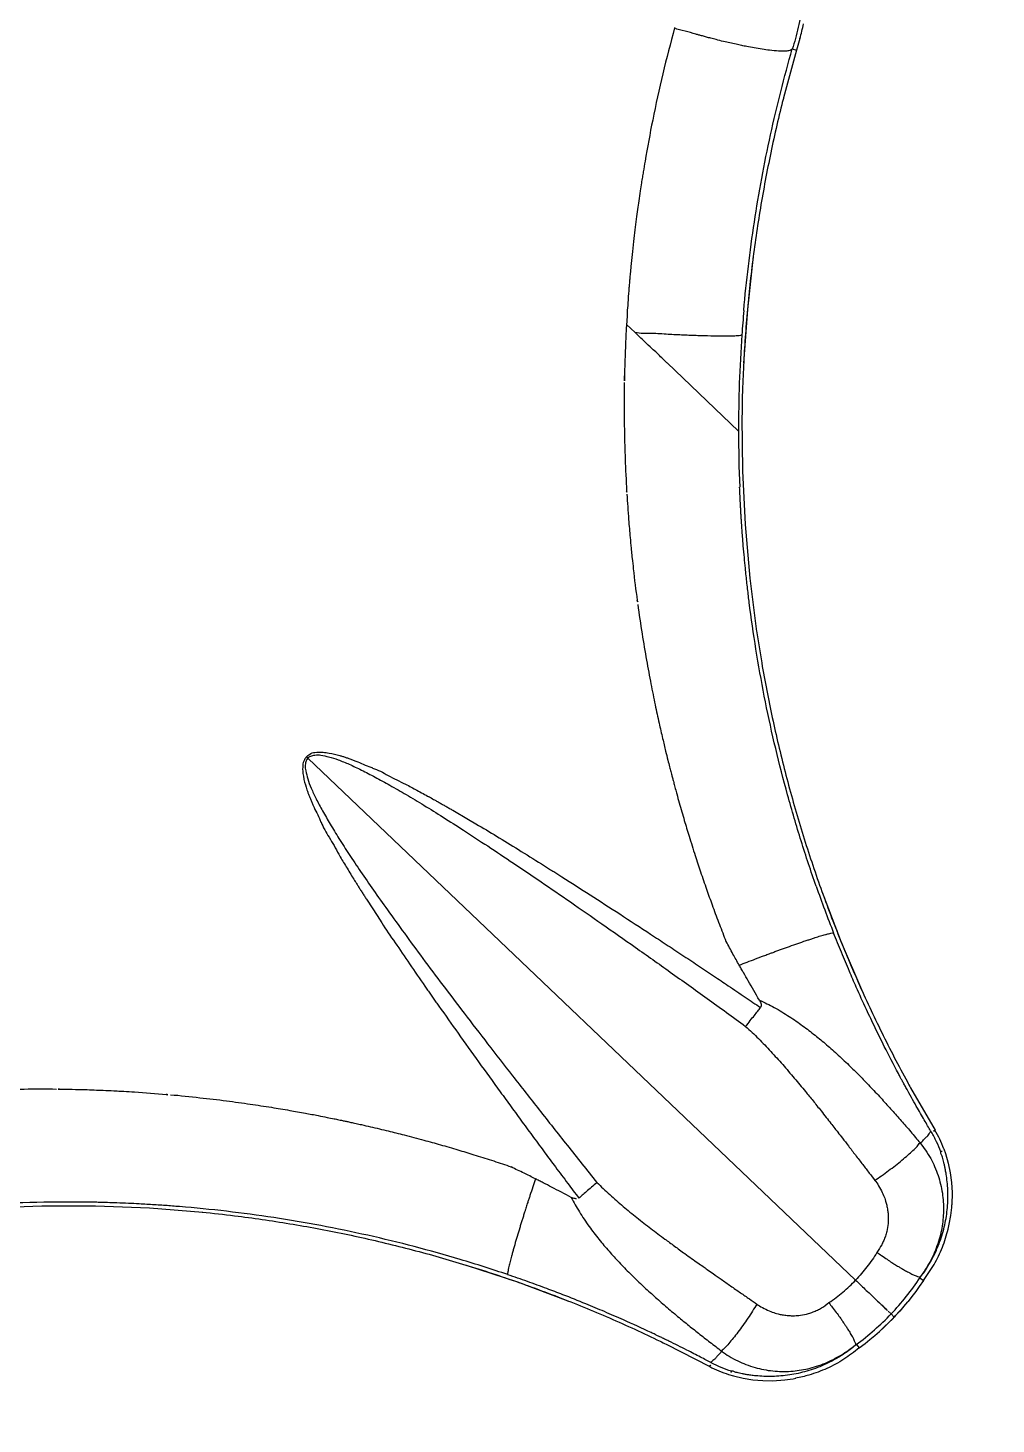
# Model space of a CAD drawing. Header units: millimetres. Extents: x 1145859089 to 1147511753, y -1047484727 to -1047247487.
# Drawn here: x 1146331303.7 to 1146331446.4, y -1047437019.3 to -1047436813.5 of the extents above; entities that cross this region are included whole.
import ezdxf
from ezdxf.xclip import XClip

# ---------------------------------------------------------------- set-up
doc = ezdxf.new("R2010")
doc.units = ezdxf.units.MM
doc.header["$LTSCALE"] = 100
doc.header["$MEASUREMENT"] = 0
doc.header["$XCLIPFRAME"] = 2
doc.linetypes.add('CENTERX2', pattern=[4, 2.5, -0.5, 0.5, -0.5])
doc.layers.get('0').update_dxf_attribs({"linetype": 'CONTINUOUS'})
for name, color, linetype in [('L-지중매입', 3, 'CENTERX2'), ('XREF', 135, 'CONTINUOUS'), ('단지배치도$0$W240910', 135, 'CONTINUOUS')]:
    doc.layers.add(name, color=color, linetype=linetype)

# ---------------------------------------------------------------- blocks, each defined once
blk = doc.blocks.new('단지배치도$0$zw$9902')
at = {"layer": '단지배치도$0$W240910', "linetype": 'ByBlock', "ltscale": 20}
for p, q in [((62743.83, -65445.75), (62743.32, -65447.47)), ((62743.32, -65447.47), (62741.41, -65454.48)), ((62742.71, -65447.28), (62742.7, -65447.29)), ((62742.71, -65447.28), (62743.32, -65447.47)), ((62736.95, -65477.81), (62736.09, -65485.69)), ((62736.09, -65485.69), (62735.53, -65493.6)), ((62718.27, -65487.84), (62718.26, -65487.87)), ((62719.53, -65489.07), (62718.26, -65487.87)), ((62723.46, -65492.82), (62724.23, -65493.56)), ((62734.77, -65503.61), (62724.24, -65493.56)), ((62735.29, -65501.53), (62735.36, -65509.46)), ((62734.77, -65503.61), (62734.78, -65503.61)), ((62735.36, -65509.46), (62735.75, -65517.38)), ((62735.75, -65517.38), (62736.44, -65525.29)), ((62736.44, -65525.29), (62737.45, -65533.15)), ((62736.47, -65529.74), (62736.4, -65529.21)), ((62671.22, -65551.7), (62671.12, -65551.61)), ((62671.22, -65551.7), (62671.12, -65551.61)), ((62671.25, -65551.74), (62671.22, -65551.7)), ((62671.25, -65551.73), (62671.22, -65551.7)), ((62671.29, -65551.77), (62671.25, -65551.73)), ((62671.28, -65551.77), (62671.25, -65551.74)), ((62671.32, -65551.8), (62671.28, -65551.77)), ((62671.32, -65551.8), (62671.29, -65551.77)), ((62752.04, -65628.77), (62671.32, -65551.8)), ((62752.04, -65628.77), (62671.32, -65551.8)), ((62692.66, -65559.5), (62695, -65560.86)), ((62695, -65560.86), (62696.08, -65561.51)), ((62747.1, -65571.55), (62749.93, -65578.96)), ((62680.03, -65572.75), (62681.5, -65575.02)), ((62681.5, -65575.02), (62682.19, -65576.07)), ((62732.8, -65578.52), (62732.92, -65578.83)), ((62732.92, -65578.82), (62732.94, -65578.86)), ((62749.93, -65578.96), (62753.05, -65586.25)), ((62760.14, -65600.42), (62763.74, -65606.68)), ((62763.74, -65606.68), (62763.74, -65606.68)), ((62765.03, -65609.4), (62765.03, -65609.39)), ((62765.03, -65609.4), (62765.28, -65610.11)), ((62765.28, -65610.11), (62765.68, -65611.51)), ((62700.94, -65611.94), (62701.25, -65612.05)), ((62701.24, -65612.05), (62701.28, -65612.06)), ((62765.68, -65611.51), (62765.98, -65612.94)), ((62765.98, -65612.94), (62766.18, -65614.39)), ((62766.18, -65614.39), (62766.27, -65615.84)), ((62766.27, -65615.84), (62766.23, -65617.65)), ((62624.15, -65618.09), (62632.08, -65617.79)), ((62632.08, -65617.79), (62640.01, -65617.79)), ((62640.01, -65617.79), (62647.94, -65618.11)), ((62647.94, -65618.11), (62655.84, -65618.75)), ((62652.38, -65617.93), (62651.85, -65617.89)), ((62694.66, -65626.56), (62702.19, -65629.03)), ((62702.19, -65629.03), (62709.62, -65631.8)), ((62761.43, -65629.71), (62760.89, -65630.46)), ((62762.05, -65628.81), (62761.43, -65629.71)), ((62761.52, -65628.43), (62761.55, -65628.37)), ((62761.52, -65628.43), (62762.05, -65628.81)), ((62761.56, -65628.34), (62761.55, -65628.37)), ((62761.56, -65628.29), (62761.57, -65628.29)), ((62761.57, -65628.32), (62761.56, -65628.34)), ((62761.57, -65628.29), (62761.57, -65628.3)), ((62761.57, -65628.29), (62761.57, -65628.29)), ((62761.57, -65628.3), (62761.57, -65628.32)), ((62759.76, -65631.91), (62759.16, -65632.62)), ((62760.33, -65631.19), (62759.76, -65631.91)), ((62760.89, -65630.46), (62760.33, -65631.19)), ((62756.85, -65633.35), (62757.26, -65633.75)), ((62756.85, -65633.35), (62757.26, -65633.75)), ((62757.74, -65634.2), (62757.26, -65633.75)), ((62757.74, -65634.2), (62757.26, -65633.75)), ((62757.89, -65634.04), (62758.52, -65633.36)), ((62758.55, -65633.32), (62757.93, -65634)), ((62758.52, -65633.36), (62759.13, -65632.67)), ((62759.16, -65632.62), (62758.55, -65633.32)), ((62759.13, -65632.67), (62759.72, -65631.96)), ((62755.55, -65636.32), (62756.23, -65635.7)), ((62756.27, -65635.66), (62755.6, -65636.28)), ((62756.23, -65635.7), (62756.9, -65635.05)), ((62756.94, -65635.01), (62756.27, -65635.66)), ((62756.9, -65635.05), (62757.55, -65634.4)), ((62757.59, -65634.36), (62756.94, -65635.01)), ((62757.55, -65634.4), (62757.74, -65634.2)), ((62757.74, -65634.2), (62757.59, -65634.36)), ((62757.93, -65634), (62757.74, -65634.2)), ((62757.74, -65634.2), (62757.89, -65634.04)), ((62752.56, -65638.76), (62753.43, -65638.1)), ((62753.43, -65638.1), (62754.15, -65637.52)), ((62754.15, -65637.52), (62754.86, -65636.93)), ((62754.86, -65636.93), (62755.55, -65636.32)), ((62724.11, -65638.2), (62730.54, -65641.5)), ((62752.02, -65638.3), (62752.02, -65638.31)), ((62752.02, -65638.31), (62752.03, -65638.31)), ((62752.02, -65638.31), (62752.02, -65638.31)), ((62752.03, -65638.31), (62752.05, -65638.3)), ((62752.05, -65638.3), (62752.07, -65638.29)), ((62752.07, -65638.29), (62752.09, -65638.28)), ((62752.16, -65638.25), (62752.09, -65638.28)), ((62752.16, -65638.25), (62752.56, -65638.76)), ((62730.54, -65641.5), (62730.54, -65641.5)), ((62733.31, -65642.66), (62733.31, -65642.66)), ((62733.31, -65642.66), (62734.03, -65642.87)), ((62734.03, -65642.87), (62735.45, -65643.21)), ((62735.45, -65643.21), (62736.9, -65643.44)), ((62736.9, -65643.44), (62738.35, -65643.57)), ((62738.35, -65643.57), (62739.81, -65643.59)), ((62739.81, -65643.59), (62741.61, -65643.47))]:
    blk.add_line(p, q, dxfattribs=at)
at = {"layer": '단지배치도$0$W240910'}
for radius in [11431.38, 11931.38]:
    blk.add_arc((57394.29, -57699.4), radius, 251.62775, 321.418131, dxfattribs=at)
at = {"layer": '단지배치도$0$W240910', "linetype": 'ByBlock', "ltscale": 20}
for centre, radius, start, end in [((62705.07, -65435.15), 40.19, 344.7024, 347.9039), ((62937.81, -65503.54), 203.03, 174.9942, 176.0188), ((62935.39, -65503.36), 200.61, 176.0208, 180.0728), ((62939.47, -65503.56), 204.69, 180.0136, 182.3229), ((62754.27, -65510.53), 36.03, 183.0789, 183.7466), ((62936.39, -65503.8), 201.59, 199.385, 201.4768), ((62634.04, -65636.62), 36.03, 88.9828, 89.6505), ((62749.98, -65614.91), 16.03, 20.1202, 30.892), ((62635.9, -65821.94), 204.69, 90.4065, 92.7158), ((62746.25, -65616.41), 20.02, 351.8531, 356.469), ((62635.99, -65818.85), 201.59, 71.2526, 73.3444), ((62729.25, -65607.04), 38.71, 321.3982, 326.5643), ((62729.4, -65607.17), 38.51, 316.3553, 321.4088), ((62729.39, -65607.17), 38.51, 311.3206, 316.3741), ((62729.25, -65607.03), 38.71, 306.1651, 311.3312), ((62738.1, -65627.37), 16.03, 241.8374, 252.6091), ((62739.43, -65623.57), 20.02, 276.2604, 280.8763)]:
    blk.add_arc(centre, radius, start, end, dxfattribs=at)
for points, knots in [([(62744.55, -65433.61), (62744.58, -65434.29), (62744.6, -65435.59), (62744.54, -65437.43), (62744.41, -65439.05), (62744.22, -65440.67), (62743.96, -65442.32), (62743.6, -65444.06), (62743.18, -65445.71), (62742.87, -65446.77), (62742.7, -65447.29)], [0, 0, 0, 0, 2.059288, 3.899753, 5.5213, 6.923845, 8.779453, 10.55639, 12.254625, 13.874128, 13.874128, 13.874128, 13.874128]), ([(62725.34, -65444.17), (62724.76, -65446.42), (62723.57, -65450.92), (62722.15, -65457.48), (62721.25, -65462.31), (62720.78, -65465.12), (62720.6, -65466.19), (62720.45, -65467.13), (62720.28, -65468.3), (62720.14, -65469.18), (62720.07, -65469.68)], [0, 0, 0, 0, 6.970844, 13.960153, 20.130537, 21.704696, 22.517268, 23.38058, 24.5609, 26.059001, 26.059001, 26.059001, 26.059001]), ([(62731.48, -65445.9), (62731.23, -65445.8), (62730.74, -65445.72), (62730.07, -65445.53), (62729.48, -65445.37), (62728.96, -65445.23), (62728.11, -65445), (62726.93, -65444.6), (62725.81, -65444.43), (62725.34, -65444.17)], [0, 0, 0, 0, 0.785509, 1.485574, 2.097317, 2.619131, 3.08624, 4.748278, 6.376057, 6.376057, 6.376057, 6.376057]), ([(62742.7, -65447.29), (62742.63, -65447.39), (62742.28, -65447.55), (62741.6, -65447.62), (62740.58, -65447.6), (62739.44, -65447.49), (62738.24, -65447.32), (62737.12, -65447.14), (62736.11, -65446.95), (62735.22, -65446.76), (62734.39, -65446.59), (62733.49, -65446.39), (62732.52, -65446.14), (62731.82, -65446.02), (62731.48, -65445.9)], [0, 0, 0, 0, 0.386577, 1.061927, 2.075916, 3.430424, 4.511722, 5.705098, 6.82224, 7.590985, 8.436215, 9.358547, 10.356819, 11.46101, 11.46101, 11.46101, 11.46101]), ([(62735.55, -65485.82), (62735.74, -65483.64), (62736.19, -65479.3), (62737.08, -65472.8), (62738.17, -65466.35), (62739.47, -65459.93), (62740.97, -65453.57), (62742.11, -65449.37), (62742.71, -65447.28)], [0, 0, 0, 0, 6.553541, 13.107395, 19.657698, 26.199822, 32.731156, 39.253913, 39.253913, 39.253913, 39.253913]), ([(62741.47, -65454.26), (62741.36, -65454.67), (62740.58, -65457.76), (62739.27, -65463.58), (62737.78, -65471.75), (62736.63, -65479.97), (62735.81, -65488.24), (62735.42, -65495.43), (62735.29, -65499.86), (62735.29, -65501.53)], [0, 0, 0, 0, 1.268591, 9.572434, 17.876043, 26.179379, 34.482432, 42.785216, 47.783932, 47.783932, 47.783932, 47.783932]), ([(62720.07, -65469.68), (62720.02, -65470.1), (62719.89, -65470.98), (62719.7, -65472.4), (62719.5, -65473.98), (62719.29, -65475.73), (62719.1, -65477.53), (62718.94, -65479.1), (62718.83, -65480.3), (62718.75, -65481.12), (62718.7, -65481.72), (62718.65, -65482.27), (62718.61, -65482.74), (62718.56, -65483.38), (62718.49, -65484.14), (62718.49, -65484.77), (62718.44, -65485.11)], [0, 0, 0, 0, 1.265254, 2.693625, 4.284414, 6.036974, 7.976404, 9.718938, 10.766561, 11.591929, 12.194976, 12.575584, 13.246166, 13.62651, 14.499451, 15.521988, 15.521988, 15.521988, 15.521988]), ([(62718.44, -65485.11), (62718.37, -65485.56), (62718.33, -65486.47), (62718.36, -65487.39), (62718.27, -65487.84)], [0, 0, 0, 0, 1.361949, 2.732032, 2.732032, 2.732032, 2.732032]), ([(62718.26, -65487.87), (62718.26, -65488.02), (62718.22, -65488.58), (62718.16, -65489.85), (62718.06, -65492.22), (62718, -65494.19), (62717.97, -65495.45)], [0, 0, 0, 0, 0.462729, 1.684278, 3.813673, 7.586353, 7.586353, 7.586353, 7.586353]), ([(62724.41, -65489.35), (62723.59, -65489.31), (62721.98, -65489.13), (62720.3, -65489.3), (62719.53, -65489.07)], [0, 0, 0, 0, 2.444196, 4.888729, 4.888729, 4.888729, 4.888729]), ([(62723.47, -65492.82), (62723.03, -65492.32), (62722.13, -65491.58), (62721.06, -65490.53), (62720.22, -65489.74), (62719.75, -65489.28), (62719.53, -65489.07)], [0, 0, 0, 0, 1.999883, 3.490576, 4.503334, 5.445999, 5.445999, 5.445999, 5.445999]), ([(62735.27, -65489.44), (62735.02, -65489.55), (62734.41, -65489.58), (62733.42, -65489.63), (62732.16, -65489.62), (62730.58, -65489.6), (62728.71, -65489.54), (62726.62, -65489.46), (62725.16, -65489.39), (62724.41, -65489.35)], [0, 0, 0, 0, 0.826395, 1.745737, 3.011497, 4.60525, 6.488135, 8.602852, 10.877877, 10.877877, 10.877877, 10.877877]), ([(62717.97, -65495.45), (62717.96, -65495.67), (62717.95, -65496.01), (62717.95, -65496.35), (62717.96, -65496.46)], [0, 0, 0, 0, 0.674098, 1.017934, 1.017934, 1.017934, 1.017934]), ([(62717.94, -65496.46), (62717.94, -65497.59), (62717.9, -65500.03), (62717.93, -65502.48), (62717.96, -65503.8)], [0, 0, 0, 0, 3.379338, 7.331471, 7.331471, 7.331471, 7.331471]), ([(62717.96, -65503.8), (62717.99, -65505.09), (62718.06, -65507.99), (62718.21, -65510.87), (62718.29, -65512.46)], [0, 0, 0, 0, 3.899777, 8.674294, 8.674294, 8.674294, 8.674294]), ([(62736.4, -65529.21), (62736.36, -65528.86), (62736.27, -65528.17), (62736.15, -65527.11), (62736.02, -65526.03), (62735.9, -65524.93), (62735.77, -65523.67), (62735.63, -65522.2), (62735.49, -65520.65), (62735.38, -65519.28), (62735.3, -65518.25), (62735.25, -65517.52), (62735.21, -65516.93), (62735.18, -65516.38), (62735.14, -65515.8), (62735.11, -65515.19), (62735.03, -65513.87), (62734.98, -65512.76), (62734.94, -65511.85)], [0, 0, 0, 0, 1.037321, 2.099868, 3.187633, 4.3006, 5.438746, 6.993786, 8.715072, 10.120908, 11.0973, 11.829743, 12.31834, 12.85877, 13.470586, 14.082351, 14.694073, 17.418788, 17.418788, 17.418788, 17.418788]), ([(62718.32, -65512.88), (62718.4, -65514.14), (62718.54, -65516.28), (62718.73, -65518.42), (62718.8, -65519.31)], [0, 0, 0, 0, 3.778817, 6.443024, 6.443024, 6.443024, 6.443024]), ([(62718.8, -65519.31), (62718.85, -65519.83), (62718.92, -65520.52), (62719.02, -65521.54), (62719.12, -65522.55), (62719.38, -65524.96), (62719.63, -65527.03), (62719.85, -65528.58)], [0, 0, 0, 0, 1.577622, 2.073716, 3.079791, 4.638275, 9.333782, 9.333782, 9.333782, 9.333782]), ([(62719.93, -65529.18), (62720.11, -65530.62), (62720.54, -65533.36), (62721.19, -65537.26), (62721.84, -65540.75), (62722.46, -65543.84), (62723.04, -65546.52), (62723.56, -65548.79), (62723.99, -65550.61), (62724.34, -65552), (62724.59, -65553), (62724.77, -65553.69), (62724.91, -65554.23), (62725.04, -65554.71), (62725.19, -65555.28), (62725.33, -65555.81), (62725.46, -65556.31), (62725.57, -65556.71), (62725.76, -65557.41), (62726.04, -65558.41), (62726.41, -65559.71), (62726.68, -65560.57), (62726.79, -65561)], [0, 0, 0, 0, 4.356619, 8.311592, 11.863963, 15.01231, 17.754917, 20.089936, 22.015532, 23.363235, 24.395181, 25.10987, 25.506331, 26.068293, 26.60025, 27.274247, 27.711141, 28.128603, 28.526656, 29.883783, 31.24589, 32.588293, 32.588293, 32.588293, 32.588293]), ([(62746.23, -65570.7), (62745.45, -65568.49), (62743.97, -65564.03), (62741.98, -65557.25), (62740.22, -65550.42), (62738.71, -65543.55), (62737.46, -65536.65), (62736.77, -65532.04), (62736.47, -65529.74)], [0, 0, 0, 0, 7.03896, 14.10801, 21.174538, 28.209375, 35.209065, 42.188337, 42.188337, 42.188337, 42.188337]), ([(62737.43, -65533.03), (62737.67, -65534.62), (62738.36, -65538.91), (62739.7, -65545.86), (62741.59, -65553.85), (62743.81, -65561.76), (62746.34, -65569.57), (62749.2, -65577.27), (62752.36, -65584.84), (62755.84, -65592.28), (62758.51, -65597.44), (62759.98, -65600.13), (62760.14, -65600.42)], [0, 0, 0, 0, 4.813028, 13.021974, 21.231053, 29.440321, 37.649824, 45.859591, 54.069635, 62.279945, 70.490483, 71.478028, 71.478028, 71.478028, 71.478028]), ([(62671.11, -65551.6), (62670.99, -65551.73), (62670.76, -65552.12), (62670.48, -65552.59), (62670.57, -65552.86)], [0, 0, 0, 0, 0.540745, 1.382931, 1.382931, 1.382931, 1.382931]), ([(62671.11, -65551.6), (62671.24, -65551.47), (62671.61, -65551.23), (62672.07, -65550.93), (62672.34, -65551)], [0, 0, 0, 0, 0.540745, 1.382931, 1.382931, 1.382931, 1.382931]), ([(62671.32, -65551.8), (62671.44, -65551.69), (62671.75, -65551.47), (62672.41, -65551.32), (62672.93, -65551.31), (62673.22, -65551.38)], [0, 0, 0, 0, 0.486408, 1.120205, 2.006841, 2.006841, 2.006841, 2.006841]), ([(62672.34, -65551), (62672.73, -65550.92), (62673.29, -65550.92), (62673.99, -65550.99), (62674.29, -65551.03), (62674.45, -65551.06)], [0, 0, 0, 0, 1.207204, 1.644293, 2.115203, 2.115203, 2.115203, 2.115203]), ([(62673.22, -65551.38), (62673.6, -65551.47), (62674.47, -65551.59), (62675.86, -65552.07), (62677.47, -65552.74), (62679.28, -65553.6), (62681.28, -65554.64), (62683.48, -65555.84), (62685.88, -65557.23), (62688.49, -65558.8), (62691.3, -65560.55), (62694.44, -65562.56), (62697.9, -65564.82), (62701.71, -65567.36), (62705.78, -65570.11), (62710.12, -65573.09), (62714.74, -65576.31), (62719.65, -65579.75), (62724.82, -65583.42), (62730.25, -65587.3), (62733.94, -65589.98), (62735.83, -65591.36)], [0, 0, 0, 0, 1.177409, 2.643447, 4.392353, 6.402399, 8.652648, 11.147844, 13.918543, 16.968362, 20.285919, 23.871662, 28.126176, 32.706012, 37.611441, 42.842664, 48.503904, 54.503192, 60.84036, 67.513769, 74.523857, 74.523857, 74.523857, 74.523857]), ([(62674.45, -65551.06), (62674.97, -65551.16), (62675.64, -65551.32), (62676.44, -65551.56), (62676.9, -65551.71), (62677.37, -65551.87), (62677.87, -65552.04), (62678.2, -65552.18), (62678.37, -65552.24)], [0, 0, 0, 0, 1.596637, 2.053013, 2.531406, 3.031997, 3.554943, 4.100383, 4.100383, 4.100383, 4.100383]), ([(62670.57, -65552.86), (62670.51, -65553.25), (62670.53, -65553.81), (62670.64, -65554.51), (62670.7, -65554.8), (62670.73, -65554.96)], [0, 0, 0, 0, 1.207204, 1.644293, 2.115203, 2.115203, 2.115203, 2.115203]), ([(62671.32, -65551.8), (62671.21, -65551.92), (62671.01, -65552.24), (62670.89, -65552.91), (62670.91, -65553.43), (62670.99, -65553.71)], [0, 0, 0, 0, 0.486408, 1.120205, 2.006841, 2.006841, 2.006841, 2.006841]), ([(62670.99, -65553.71), (62671.1, -65554.09), (62671.26, -65554.96), (62671.81, -65556.32), (62672.55, -65557.9), (62673.5, -65559.66), (62674.63, -65561.61), (62675.93, -65563.75), (62677.43, -65566.08), (62679.13, -65568.61), (62681.01, -65571.34), (62683.16, -65574.38), (62685.59, -65577.73), (62688.31, -65581.42), (62691.25, -65585.35), (62694.43, -65589.54), (62697.86, -65594), (62701.54, -65598.74), (62705.45, -65603.73), (62709.59, -65608.97), (62712.43, -65612.53), (62713.9, -65614.35)], [0, 0, 0, 0, 1.177409, 2.643447, 4.392353, 6.402399, 8.652648, 11.147844, 13.918543, 16.968362, 20.285919, 23.871662, 28.126176, 32.706012, 37.611441, 42.842664, 48.503904, 54.503192, 60.84036, 67.513769, 74.523857, 74.523857, 74.523857, 74.523857]), ([(62678.37, -65552.24), (62679.12, -65552.5), (62679.9, -65552.98), (62680.75, -65553.21), (62680.84, -65553.23)], [0, 0, 0, 0, 2.401318, 2.66819, 2.66819, 2.66819, 2.66819]), ([(62680.83, -65553.27), (62681.64, -65553.52), (62683.22, -65554.44), (62684.83, -65555.24), (62685.69, -65555.65)], [0, 0, 0, 0, 2.54112, 5.407961, 5.407961, 5.407961, 5.407961]), ([(62670.73, -65554.96), (62670.85, -65555.48), (62671.04, -65556.13), (62671.32, -65556.93), (62671.49, -65557.38), (62671.68, -65557.84), (62671.87, -65558.33), (62672.02, -65558.65), (62672.09, -65558.82)], [0, 0, 0, 0, 1.596637, 2.053013, 2.531406, 3.031997, 3.554943, 4.100383, 4.100383, 4.100383, 4.100383]), ([(62685.69, -65555.65), (62686.26, -65555.93), (62687.41, -65556.58), (62688.58, -65557.19), (62689.17, -65557.53)], [0, 0, 0, 0, 1.918188, 3.959693, 3.959693, 3.959693, 3.959693]), ([(62689.17, -65557.53), (62689.01, -65557.43), (62689.82, -65557.89), (62690.12, -65558.05), (62690.65, -65558.36), (62691.14, -65558.63), (62691.64, -65558.91), (62692.15, -65559.21), (62692.49, -65559.4), (62692.66, -65559.5)], [0, 0, 0, 0, 0.569251, 1.120636, 1.680537, 2.248956, 2.825898, 3.411365, 4.005361, 4.005361, 4.005361, 4.005361]), ([(62672.09, -65558.82), (62672.39, -65559.56), (62672.9, -65560.31), (62673.18, -65561.16), (62673.2, -65561.24)], [0, 0, 0, 0, 2.401318, 2.66819, 2.66819, 2.66819, 2.66819]), ([(62673.24, -65561.23), (62673.53, -65562.03), (62674.52, -65563.56), (62675.4, -65565.13), (62675.85, -65565.97)], [0, 0, 0, 0, 2.54112, 5.407961, 5.407961, 5.407961, 5.407961]), ([(62696.08, -65561.51), (62697.12, -65562.07), (62699.18, -65563.38), (62702.41, -65565.33), (62704.81, -65566.83), (62706.34, -65567.79), (62706.94, -65568.17), (62707.54, -65568.55), (62708.15, -65568.94), (62708.56, -65569.19), (62708.76, -65569.32)], [0, 0, 0, 0, 3.540286, 7.316158, 11.327899, 12.029319, 12.736871, 13.450556, 14.170375, 14.89633, 14.89633, 14.89633, 14.89633]), ([(62726.79, -65561), (62726.89, -65561.38), (62727.14, -65562.14), (62727.36, -65562.91), (62727.49, -65563.3)], [0, 0, 0, 0, 1.16775, 2.404075, 2.404075, 2.404075, 2.404075]), ([(62727.49, -65563.3), (62727.8, -65564.26), (62728.33, -65566.03), (62728.92, -65567.78), (62729.19, -65568.58)], [0, 0, 0, 0, 3.009942, 5.542552, 5.542552, 5.542552, 5.542552]), ([(62675.85, -65565.97), (62676.15, -65566.53), (62676.86, -65567.65), (62677.53, -65568.79), (62677.89, -65569.36)], [0, 0, 0, 0, 1.918188, 3.959693, 3.959693, 3.959693, 3.959693]), ([(62677.89, -65569.36), (62677.79, -65569.2), (62678.28, -65569.99), (62678.46, -65570.28), (62678.79, -65570.8), (62679.08, -65571.27), (62679.39, -65571.76), (62679.71, -65572.25), (62679.92, -65572.59), (62680.03, -65572.75)], [0, 0, 0, 0, 0.569251, 1.120636, 1.680537, 2.248956, 2.825898, 3.411365, 4.005361, 4.005361, 4.005361, 4.005361]), ([(62708.76, -65569.32), (62710.14, -65570.21), (62712.99, -65572.01), (62717.34, -65574.83), (62721.07, -65577.27), (62724.12, -65579.28), (62726.43, -65580.8), (62728.76, -65582.35), (62731.05, -65583.88), (62733.4, -65585.44), (62735.69, -65587.01), (62737.28, -65588.07), (62738.02, -65588.59)], [0, 0, 0, 0, 4.920026, 10.105142, 15.555833, 18.290327, 21.053353, 23.86343, 26.697012, 29.293562, 32.325258, 35.031877, 35.031877, 35.031877, 35.031877]), ([(62729.19, -65568.58), (62729.47, -65569.43), (62730.03, -65571.06), (62730.61, -65572.68), (62730.89, -65573.45)], [0, 0, 0, 0, 2.696224, 5.157327, 5.157327, 5.157327, 5.157327]), ([(62730.89, -65573.45), (62731.2, -65574.3), (62731.82, -65576), (62732.49, -65577.68), (62732.8, -65578.52)], [0, 0, 0, 0, 2.717182, 5.419443, 5.419443, 5.419443, 5.419443]), ([(62682.19, -65576.07), (62682.81, -65577.08), (62684.21, -65579.08), (62686.32, -65582.21), (62687.93, -65584.54), (62688.96, -65586.02), (62689.37, -65586.6), (62689.78, -65587.19), (62690.19, -65587.77), (62690.46, -65588.17), (62690.61, -65588.37)], [0, 0, 0, 0, 3.540286, 7.316158, 11.327899, 12.029319, 12.736871, 13.450556, 14.170375, 14.89633, 14.89633, 14.89633, 14.89633]), ([(62744.43, -65578.82), (62744.63, -65578.75), (62745.01, -65578.63), (62745.56, -65578.44), (62746.18, -65578.24), (62746.85, -65578.03), (62747.35, -65577.88), (62747.59, -65577.82)], [0, 0, 0, 0, 0.63209, 1.19498, 1.758934, 2.578088, 3.319001, 3.319001, 3.319001, 3.319001]), ([(62747.59, -65577.82), (62747.74, -65577.78), (62748.01, -65577.7), (62748.4, -65577.63), (62748.68, -65577.54), (62748.8, -65577.6)], [0, 0, 0, 0, 0.461746, 0.831383, 1.231302, 1.231302, 1.231302, 1.231302]), ([(62763.21, -65606.93), (62763.06, -65606.69), (62762.76, -65606.18), (62762.27, -65605.35), (62761.73, -65604.41), (62761.11, -65603.34), (62760.43, -65602.14), (62759.84, -65601.07), (62759.39, -65600.25), (62759.09, -65599.71), (62758.84, -65599.25), (62758.6, -65598.79), (62757.73, -65597.16), (62756.48, -65594.74), (62754.92, -65591.59), (62753.54, -65588.68), (62752.27, -65585.91), (62751.05, -65583.09), (62749.93, -65580.44), (62749.17, -65578.55), (62748.8, -65577.6)], [0, 0, 0, 0, 0.842833, 1.804421, 2.884607, 4.083231, 5.523702, 7.025981, 7.735048, 8.349304, 8.868817, 9.293642, 9.903768, 14.416924, 17.467389, 20.452732, 24.07324, 26.614897, 29.66509, 32.71727, 32.71727, 32.71727, 32.71727]), ([(62734.88, -65582.33), (62734.57, -65581.78), (62733.9, -65580.64), (62733.33, -65579.44), (62732.94, -65578.86)], [0, 0, 0, 0, 1.871049, 3.972683, 3.972683, 3.972683, 3.972683]), ([(62739.72, -65580.5), (62739.91, -65580.43), (62740.28, -65580.29), (62740.85, -65580.09), (62741.42, -65579.88), (62742.21, -65579.6), (62743.21, -65579.24), (62744.02, -65578.96), (62744.43, -65578.82)], [0, 0, 0, 0, 0.608735, 1.196476, 1.804823, 2.430024, 3.712517, 4.999051, 4.999051, 4.999051, 4.999051]), ([(62734.88, -65582.33), (62735.27, -65582.18), (62736.07, -65581.87), (62737.05, -65581.5), (62737.79, -65581.22), (62738.24, -65581.05), (62738.75, -65580.86), (62739.22, -65580.69), (62739.58, -65580.55), (62739.72, -65580.5)], [0, 0, 0, 0, 1.260417, 2.580742, 3.129728, 3.651886, 4.0175, 4.745857, 5.177531, 5.177531, 5.177531, 5.177531]), ([(62737.85, -65587.48), (62737.3, -65586.54), (62736.52, -65585.19), (62735.64, -65583.66), (62735.19, -65582.88), (62734.98, -65582.51), (62734.88, -65582.33)], [0, 0, 0, 0, 3.260077, 4.675784, 5.316948, 5.948888, 5.948888, 5.948888, 5.948888]), ([(62690.61, -65588.37), (62691.56, -65589.7), (62693.49, -65592.46), (62696.52, -65596.67), (62699.13, -65600.28), (62701.28, -65603.23), (62702.91, -65605.47), (62704.57, -65607.73), (62706.2, -65609.94), (62707.88, -65612.2), (62709.55, -65614.42), (62710.69, -65615.96), (62711.24, -65616.67)], [0, 0, 0, 0, 4.920026, 10.105142, 15.555833, 18.290327, 21.053353, 23.86343, 26.697012, 29.293562, 32.325258, 35.031877, 35.031877, 35.031877, 35.031877]), ([(62735.83, -65591.36), (62736.11, -65591.12), (62736.47, -65590.52), (62737.09, -65589.79), (62737.59, -65589.15), (62737.89, -65588.76), (62738.02, -65588.59)], [0, 0, 0, 0, 1.097384, 2.068671, 2.884035, 3.531905, 3.531905, 3.531905, 3.531905]), ([(62737.85, -65587.48), (62737.96, -65587.67), (62738.13, -65588.01), (62738.12, -65588.45), (62738.02, -65588.59)], [0, 0, 0, 0, 0.64244, 1.162556, 1.162556, 1.162556, 1.162556]), ([(62737.85, -65587.48), (62738.59, -65587.83), (62740.11, -65588.56), (62742.22, -65589.85), (62744.22, -65591.23), (62746.04, -65592.63), (62747.79, -65594.08), (62749.52, -65595.62), (62750.93, -65596.95), (62752.03, -65598.03), (62752.79, -65598.79), (62753.57, -65599.59), (62754.35, -65600.41), (62755.15, -65601.25), (62756.16, -65602.35), (62757.37, -65603.68), (62758.77, -65605.28), (62760.18, -65606.88), (62761.07, -65608), (62761.56, -65608.54)], [0, 0, 0, 0, 2.462915, 5.043509, 7.428788, 9.732127, 11.929211, 14.247328, 16.687768, 17.75166, 18.838286, 19.947814, 21.080417, 22.236273, 23.415554, 25.568459, 27.652234, 29.781936, 31.958689, 31.958689, 31.958689, 31.958689]), ([(62735.83, -65591.36), (62736.48, -65591.94), (62737.74, -65593.15), (62739.55, -65595.04), (62741.3, -65596.99), (62743, -65598.97), (62744.29, -65600.52), (62745.2, -65601.64), (62745.77, -65602.34), (62746.35, -65603.07), (62747, -65603.88), (62747.68, -65604.75), (62748.36, -65605.6), (62748.93, -65606.34), (62749.49, -65607.06), (62750.16, -65607.92), (62751.02, -65609.04), (62752.03, -65610.34), (62753.05, -65611.68), (62754.01, -65612.92), (62754.6, -65613.7), (62754.88, -65614.06)], [0, 0, 0, 0, 2.620047, 5.238556, 7.857918, 10.475204, 13.057656, 13.917577, 14.813958, 15.746831, 16.716323, 17.933294, 19.060369, 19.989619, 20.720958, 21.807982, 23.260058, 24.950962, 26.740095, 28.317811, 29.673642, 29.673642, 29.673642, 29.673642]), ([(62625.59, -65600.67), (62626.89, -65600.64), (62629.78, -65600.57), (62632.67, -65600.58), (62634.26, -65600.59)], [0, 0, 0, 0, 3.899777, 8.674294, 8.674294, 8.674294, 8.674294]), ([(62634.68, -65600.6), (62635.94, -65600.62), (62638.09, -65600.65), (62640.24, -65600.74), (62641.12, -65600.78)], [0, 0, 0, 0, 3.778817, 6.443024, 6.443024, 6.443024, 6.443024]), ([(62641.12, -65600.78), (62641.65, -65600.8), (62642.34, -65600.83), (62643.36, -65600.88), (62644.38, -65600.94), (62646.8, -65601.08), (62648.88, -65601.24), (62650.44, -65601.38)], [0, 0, 0, 0, 1.577622, 2.073716, 3.079791, 4.638275, 9.333782, 9.333782, 9.333782, 9.333782]), ([(62651.04, -65601.43), (62652.49, -65601.54), (62655.24, -65601.85), (62659.17, -65602.3), (62662.69, -65602.79), (62665.8, -65603.26), (62668.5, -65603.71), (62670.8, -65604.12), (62672.64, -65604.47), (62674.05, -65604.75), (62675.06, -65604.95), (62675.76, -65605.1), (62676.3, -65605.21), (62676.79, -65605.32), (62677.37, -65605.44), (62677.9, -65605.56), (62678.4, -65605.66), (62678.81, -65605.76), (62679.51, -65605.91), (62680.52, -65606.15), (62681.84, -65606.45), (62682.72, -65606.68), (62683.15, -65606.77)], [0, 0, 0, 0, 4.356619, 8.311592, 11.863963, 15.01231, 17.754917, 20.089936, 22.015532, 23.363235, 24.395181, 25.10987, 25.506331, 26.068293, 26.60025, 27.274247, 27.711141, 28.128603, 28.526656, 29.883783, 31.24589, 32.588293, 32.588293, 32.588293, 32.588293]), ([(62683.15, -65606.77), (62683.53, -65606.85), (62684.31, -65607.07), (62685.09, -65607.25), (62685.49, -65607.36)], [0, 0, 0, 0, 1.16775, 2.404075, 2.404075, 2.404075, 2.404075]), ([(62761.56, -65608.54), (62761.77, -65608.44), (62762, -65608.11), (62762.42, -65607.7), (62762.78, -65607.44), (62763.06, -65606.8), (62763.21, -65606.93)], [0, 0, 0, 0, 0.678711, 1.166358, 1.692573, 2.298362, 2.298362, 2.298362, 2.298362]), ([(62764.58, -65609.86), (62764.4, -65609.35), (62763.99, -65608.35), (62763.48, -65607.4), (62763.2, -65606.94)], [0, 0, 0, 0, 1.615349, 3.231144, 3.231144, 3.231144, 3.231144]), ([(62685.49, -65607.36), (62686.45, -65607.62), (62688.25, -65608.07), (62690.02, -65608.57), (62690.84, -65608.8)], [0, 0, 0, 0, 3.009942, 5.542552, 5.542552, 5.542552, 5.542552]), ([(62690.84, -65608.8), (62691.7, -65609.05), (62693.35, -65609.53), (62695, -65610.03), (62695.78, -65610.27)], [0, 0, 0, 0, 2.696224, 5.157327, 5.157327, 5.157327, 5.157327]), ([(62754.88, -65614.06), (62755.21, -65613.83), (62755.89, -65613.36), (62756.9, -65612.62), (62757.9, -65611.86), (62758.85, -65611.09), (62759.72, -65610.37), (62760.45, -65609.67), (62761.1, -65609.13), (62761.36, -65608.64), (62761.57, -65608.54)], [0, 0, 0, 0, 1.208141, 2.475427, 3.751648, 4.985432, 6.129942, 7.146707, 8.007591, 8.695035, 8.695035, 8.695035, 8.695035]), ([(62761.57, -65608.54), (62761.83, -65608.9), (62762.4, -65609.63), (62763.1, -65610.8), (62763.72, -65612.05), (62764.2, -65613.3), (62764.58, -65614.62), (62764.84, -65615.93), (62764.98, -65617.26), (62765.01, -65618.56), (62764.93, -65619.85), (62764.75, -65621.13), (62764.46, -65622.43), (62764.06, -65623.71), (62763.56, -65624.94), (62762.98, -65626.11), (62762.31, -65627.23), (62761.82, -65627.94), (62761.56, -65628.29)], [0, 0, 0, 0, 1.340952, 2.779651, 4.092707, 5.504928, 6.813895, 8.196145, 9.491286, 10.841501, 12.085355, 13.375096, 14.709017, 16.085193, 17.377777, 18.694059, 19.988712, 21.289505, 21.289505, 21.289505, 21.289505]), ([(62695.78, -65610.27), (62696.64, -65610.54), (62698.37, -65611.08), (62700.08, -65611.66), (62700.94, -65611.94)], [0, 0, 0, 0, 2.717182, 5.419443, 5.419443, 5.419443, 5.419443]), ([(62765.54, -65618.39), (62765.62, -65617.53), (62765.7, -65615.85), (62765.53, -65614.05), (62765.35, -65612.91), (62765.26, -65612.41), (62765.15, -65611.88), (62765.04, -65611.44), (62764.93, -65611.03), (62764.82, -65610.66), (62764.74, -65610.27), (62764.54, -65610), (62764.58, -65609.86)], [0, 0, 0, 0, 2.590685, 5.028164, 5.406506, 6.050409, 6.549971, 7.020568, 7.41636, 7.812284, 8.19219, 8.645427, 8.645427, 8.645427, 8.645427]), ([(62704.84, -65613.83), (62704.28, -65613.55), (62703.11, -65612.93), (62701.88, -65612.42), (62701.28, -65612.06)], [0, 0, 0, 0, 1.871049, 3.972683, 3.972683, 3.972683, 3.972683]), ([(62704.84, -65613.83), (62704.71, -65614.23), (62704.44, -65615.05), (62704.12, -65616.04), (62703.87, -65616.8), (62703.72, -65617.25), (62703.56, -65617.77), (62703.41, -65618.25), (62703.29, -65618.62), (62703.24, -65618.76)], [0, 0, 0, 0, 1.260417, 2.580742, 3.129728, 3.651886, 4.0175, 4.745857, 5.177531, 5.177531, 5.177531, 5.177531]), ([(62710.13, -65616.56), (62709.16, -65616.06), (62707.78, -65615.34), (62706.2, -65614.53), (62705.41, -65614.12), (62705.03, -65613.93), (62704.84, -65613.83)], [0, 0, 0, 0, 3.260077, 4.675784, 5.316948, 5.948888, 5.948888, 5.948888, 5.948888]), ([(62713.9, -65614.35), (62713.68, -65614.64), (62713.1, -65615.03), (62712.4, -65615.69), (62711.78, -65616.22), (62711.41, -65616.53), (62711.24, -65616.67)], [0, 0, 0, 0, 1.097384, 2.068671, 2.884035, 3.531905, 3.531905, 3.531905, 3.531905]), ([(62713.9, -65614.35), (62714.51, -65614.97), (62715.78, -65616.18), (62717.76, -65617.9), (62719.79, -65619.55), (62721.85, -65621.15), (62723.46, -65622.37), (62724.62, -65623.22), (62725.35, -65623.75), (62726.1, -65624.3), (62726.94, -65624.91), (62727.84, -65625.55), (62728.73, -65626.19), (62729.49, -65626.72), (62730.24, -65627.25), (62731.13, -65627.88), (62732.29, -65628.69), (62733.63, -65629.63), (62735.02, -65630.59), (62736.31, -65631.49), (62737.12, -65632.04), (62737.49, -65632.3)], [0, 0, 0, 0, 2.620047, 5.238556, 7.857918, 10.475204, 13.057656, 13.917577, 14.813958, 15.746831, 16.716323, 17.933294, 19.060369, 19.989619, 20.720958, 21.807982, 23.260058, 24.950962, 26.740095, 28.317811, 29.673642, 29.673642, 29.673642, 29.673642]), ([(62754.88, -65614.06), (62755.08, -65614.3), (62755.46, -65614.89), (62755.96, -65615.77), (62756.27, -65616.54), (62756.48, -65617.17), (62756.64, -65617.74), (62756.76, -65618.39), (62756.83, -65618.99), (62756.86, -65619.65), (62756.83, -65620.51), (62756.68, -65621.43), (62756.44, -65622.27), (62756.2, -65622.92), (62755.81, -65623.75), (62755.41, -65624.3), (62755.16, -65624.69)], [0, 0, 0, 0, 0.950726, 2.088541, 3.021138, 3.439598, 4.08209, 4.809872, 5.399123, 5.910074, 6.775343, 7.994087, 8.693267, 9.382521, 10.069396, 11.434856, 11.434856, 11.434856, 11.434856]), ([(62651.85, -65617.89), (62651.51, -65617.86), (62650.81, -65617.8), (62649.75, -65617.73), (62648.66, -65617.66), (62647.55, -65617.59), (62646.29, -65617.52), (62644.82, -65617.45), (62643.26, -65617.38), (62641.89, -65617.34), (62640.85, -65617.31), (62640.12, -65617.29), (62639.53, -65617.28), (62638.99, -65617.27), (62638.4, -65617.26), (62637.79, -65617.26), (62636.47, -65617.25), (62635.36, -65617.25), (62634.45, -65617.25)], [0, 0, 0, 0, 1.037321, 2.099868, 3.187633, 4.3006, 5.438746, 6.993786, 8.715072, 10.120908, 11.0973, 11.829743, 12.31834, 12.85877, 13.470586, 14.082351, 14.694073, 17.418788, 17.418788, 17.418788, 17.418788]), ([(62710.13, -65616.56), (62710.32, -65616.65), (62710.67, -65616.81), (62711.11, -65616.78), (62711.24, -65616.67)], [0, 0, 0, 0, 0.64244, 1.162556, 1.162556, 1.162556, 1.162556]), ([(62710.13, -65616.56), (62710.51, -65617.28), (62711.31, -65618.76), (62712.71, -65620.81), (62714.18, -65622.74), (62715.66, -65624.49), (62717.19, -65626.17), (62718.82, -65627.83), (62720.21, -65629.17), (62721.34, -65630.21), (62722.14, -65630.94), (62722.97, -65631.68), (62723.82, -65632.43), (62724.7, -65633.18), (62725.85, -65634.14), (62727.24, -65635.29), (62728.9, -65636.61), (62730.57, -65637.93), (62731.73, -65638.78), (62732.29, -65639.24)], [0, 0, 0, 0, 2.462915, 5.043509, 7.428788, 9.732127, 11.929211, 14.247328, 16.687768, 17.75166, 18.838286, 19.947814, 21.080417, 22.236273, 23.415554, 25.568459, 27.652234, 29.781936, 31.958689, 31.958689, 31.958689, 31.958689]), ([(62693.77, -65625.72), (62691.52, -65625.05), (62686.99, -65623.78), (62680.13, -65622.12), (62673.22, -65620.69), (62666.28, -65619.51), (62659.34, -65618.58), (62654.7, -65618.11), (62652.38, -65617.93)], [0, 0, 0, 0, 7.03896, 14.10801, 21.174538, 28.209375, 35.209065, 42.188337, 42.188337, 42.188337, 42.188337]), ([(62655.72, -65618.73), (62657.32, -65618.89), (62661.63, -65619.37), (62668.64, -65620.39), (62676.71, -65621.89), (62684.72, -65623.73), (62692.64, -65625.89), (62700.46, -65628.38), (62708.18, -65631.18), (62715.78, -65634.29), (62721.06, -65636.71), (62723.81, -65638.06), (62724.11, -65638.2)], [0, 0, 0, 0, 4.813028, 13.021974, 21.231053, 29.440321, 37.649824, 45.859591, 54.069635, 62.279945, 70.490483, 71.478028, 71.478028, 71.478028, 71.478028]), ([(62703.24, -65618.76), (62703.18, -65618.95), (62703.07, -65619.33), (62702.89, -65619.9), (62702.71, -65620.48), (62702.46, -65621.29), (62702.15, -65622.31), (62701.91, -65623.13), (62701.79, -65623.54)], [0, 0, 0, 0, 0.608735, 1.196476, 1.804823, 2.430024, 3.712517, 4.999051, 4.999051, 4.999051, 4.999051]), ([(62761.52, -65628.43), (62761.91, -65627.93), (62762.63, -65626.89), (62763.56, -65625.23), (62764.44, -65623.26), (62765.15, -65620.98), (62765.45, -65619.24), (62765.54, -65618.39)], [0, 0, 0, 0, 1.900808, 3.804166, 5.675249, 8.373991, 10.950317, 10.950317, 10.950317, 10.950317]), ([(62762.05, -65628.81), (62762.59, -65628.04), (62763.68, -65626.5), (62764.89, -65623.94), (62765.67, -65621.5), (62765.97, -65619.92), (62766.07, -65619.25)], [0, 0, 0, 0, 2.821021, 5.64201, 8.463026, 10.479056, 10.479056, 10.479056, 10.479056]), ([(62701.79, -65623.54), (62701.73, -65623.74), (62701.62, -65624.12), (62701.47, -65624.69), (62701.3, -65625.32), (62701.12, -65626), (62700.99, -65626.51), (62700.94, -65626.75)], [0, 0, 0, 0, 0.63209, 1.19498, 1.758934, 2.578088, 3.319001, 3.319001, 3.319001, 3.319001]), ([(62755.16, -65624.69), (62754.74, -65625.43), (62753.74, -65626.83), (62752.63, -65628.14), (62752.04, -65628.77)], [0, 0, 0, 0, 2.568403, 5.14271, 5.14271, 5.14271, 5.14271]), ([(62755.16, -65624.69), (62755.41, -65624.81), (62755.91, -65625.16), (62756.64, -65625.68), (62757.31, -65626.14), (62757.84, -65626.46), (62758.26, -65626.72), (62758.66, -65626.95), (62759.14, -65627.22), (62759.69, -65627.56), (62760.14, -65627.71), (62760.33, -65627.87)], [0, 0, 0, 0, 0.84973, 1.811822, 2.679155, 3.297572, 3.677517, 4.151084, 4.689359, 5.34023, 6.073727, 6.073727, 6.073727, 6.073727]), ([(62700.94, -65626.75), (62700.91, -65626.9), (62700.84, -65627.17), (62700.79, -65627.56), (62700.71, -65627.85), (62700.78, -65627.96)], [0, 0, 0, 0, 0.461746, 0.831383, 1.231302, 1.231302, 1.231302, 1.231302]), ([(62730.77, -65640.96), (62730.52, -65640.83), (62729.99, -65640.54), (62729.14, -65640.1), (62728.18, -65639.6), (62727.07, -65639.03), (62725.84, -65638.41), (62724.75, -65637.87), (62723.9, -65637.46), (62723.35, -65637.19), (62722.88, -65636.97), (62722.42, -65636.74), (62720.74, -65635.95), (62718.27, -65634.82), (62715.04, -65633.41), (62712.07, -65632.17), (62709.24, -65631.04), (62706.37, -65629.95), (62703.67, -65628.96), (62701.74, -65628.29), (62700.78, -65627.96)], [0, 0, 0, 0, 0.842833, 1.804421, 2.884607, 4.083231, 5.523702, 7.025981, 7.735048, 8.349304, 8.868817, 9.293642, 9.903768, 14.416924, 17.467389, 20.452732, 24.07324, 26.614897, 29.66509, 32.71727, 32.71727, 32.71727, 32.71727]), ([(62748.11, -65632.07), (62748.84, -65631.62), (62750.19, -65630.55), (62751.45, -65629.39), (62752.04, -65628.77)], [0, 0, 0, 0, 2.568403, 5.14271, 5.14271, 5.14271, 5.14271]), ([(62752.04, -65628.77), (62752.26, -65628.97), (62752.71, -65629.41), (62753.44, -65630.1), (62754.15, -65630.78), (62754.83, -65631.42), (62755.35, -65631.92), (62755.77, -65632.31), (62756.06, -65632.62), (62756.3, -65632.76), (62756.36, -65632.89)], [0, 0, 0, 0, 0.888079, 1.897213, 2.997408, 3.850552, 4.691672, 5.183893, 5.56457, 5.971214, 5.971214, 5.971214, 5.971214]), ([(62752.04, -65628.77), (62752.26, -65628.97), (62752.71, -65629.41), (62753.44, -65630.1), (62754.15, -65630.78), (62754.82, -65631.42), (62755.35, -65631.92), (62755.76, -65632.32), (62756.09, -65632.59), (62756.24, -65632.83), (62756.36, -65632.89)], [0, 0, 0, 0, 0.888079, 1.897213, 2.997408, 3.850552, 4.691672, 5.183893, 5.56457, 5.971214, 5.971214, 5.971214, 5.971214]), ([(62760.33, -65627.87), (62760.46, -65627.98), (62760.76, -65628.06), (62761.15, -65628.22), (62761.43, -65628.32), (62761.56, -65628.29)], [0, 0, 0, 0, 0.515784, 0.895389, 1.311072, 1.311072, 1.311072, 1.311072]), ([(62737.49, -65632.3), (62737.28, -65632.64), (62736.84, -65633.34), (62736.15, -65634.39), (62735.43, -65635.42), (62734.71, -65636.41), (62734.03, -65637.31), (62733.37, -65638.07), (62732.86, -65638.75), (62732.38, -65639.04), (62732.29, -65639.25)], [0, 0, 0, 0, 1.208141, 2.475427, 3.751648, 4.985432, 6.129942, 7.146707, 8.007591, 8.695035, 8.695035, 8.695035, 8.695035]), ([(62737.49, -65632.3), (62737.74, -65632.49), (62738.34, -65632.84), (62739.25, -65633.29), (62740.03, -65633.58), (62740.67, -65633.76), (62741.25, -65633.88), (62741.9, -65633.97), (62742.51, -65634.01), (62743.16, -65634.01), (62744.03, -65633.94), (62744.94, -65633.75), (62745.76, -65633.47), (62746.4, -65633.19), (62747.21, -65632.77), (62747.74, -65632.34), (62748.11, -65632.07)], [0, 0, 0, 0, 0.950726, 2.088541, 3.021138, 3.439598, 4.08209, 4.809872, 5.399123, 5.910074, 6.775343, 7.994087, 8.693267, 9.382521, 10.069396, 11.434856, 11.434856, 11.434856, 11.434856]), ([(62748.11, -65632.07), (62748.25, -65632.32), (62748.63, -65632.8), (62749.17, -65633.5), (62749.67, -65634.16), (62750.02, -65634.67), (62750.29, -65635.08), (62750.55, -65635.46), (62750.84, -65635.93), (62751.21, -65636.46), (62751.37, -65636.91), (62751.54, -65637.09)], [0, 0, 0, 0, 0.84973, 1.811822, 2.679155, 3.297572, 3.677517, 4.151084, 4.689359, 5.34023, 6.073727, 6.073727, 6.073727, 6.073727]), ([(62756.36, -65632.89), (62756.43, -65633.02), (62756.64, -65633.11), (62756.77, -65633.3), (62756.78, -65633.36)], [0, 0, 0, 0, 0.4325309, 0.6424954, 0.6424954, 0.6424954, 0.6424954]), ([(62756.36, -65632.89), (62756.5, -65632.94), (62756.6, -65633.15), (62756.79, -65633.27), (62756.86, -65633.28)], [0, 0, 0, 0, 0.4325309, 0.6424954, 0.6424954, 0.6424954, 0.6424954]), ([(62751.54, -65637.09), (62751.66, -65637.21), (62751.75, -65637.51), (62751.93, -65637.89), (62752.05, -65638.16), (62752.02, -65638.3)], [0, 0, 0, 0, 0.515784, 0.895389, 1.311072, 1.311072, 1.311072, 1.311072]), ([(62732.29, -65639.24), (62732.2, -65639.45), (62731.88, -65639.7), (62731.5, -65640.14), (62731.25, -65640.51), (62730.62, -65640.82), (62730.77, -65640.96)], [0, 0, 0, 0, 0.678711, 1.166358, 1.692573, 2.298362, 2.298362, 2.298362, 2.298362]), ([(62732.29, -65639.24), (62732.66, -65639.49), (62733.42, -65640.03), (62734.63, -65640.67), (62735.9, -65641.23), (62737.18, -65641.65), (62738.51, -65641.97), (62739.83, -65642.16), (62741.17, -65642.24), (62742.47, -65642.21), (62743.75, -65642.07), (62745.02, -65641.83), (62746.31, -65641.47), (62747.56, -65641.01), (62748.77, -65640.45), (62749.91, -65639.82), (62751, -65639.1), (62751.68, -65638.57), (62752.02, -65638.3)], [0, 0, 0, 0, 1.340952, 2.779651, 4.092707, 5.504928, 6.813895, 8.196145, 9.491286, 10.841501, 12.085355, 13.375096, 14.709017, 16.085193, 17.377777, 18.694059, 19.988712, 21.289505, 21.289505, 21.289505, 21.289505]), ([(62752.16, -65638.25), (62751.68, -65638.66), (62750.67, -65639.44), (62749.06, -65640.44), (62747.13, -65641.41), (62744.89, -65642.23), (62743.17, -65642.61), (62742.32, -65642.74)], [0, 0, 0, 0, 1.900808, 3.804166, 5.675249, 8.373991, 10.950317, 10.950317, 10.950317, 10.950317]), ([(62752.56, -65638.76), (62751.82, -65639.34), (62750.34, -65640.5), (62747.83, -65641.83), (62745.44, -65642.73), (62743.86, -65643.1), (62743.2, -65643.23)], [0, 0, 0, 0, 2.821021, 5.64201, 8.463026, 10.479056, 10.479056, 10.479056, 10.479056]), ([(62733.75, -65642.19), (62733.23, -65642.04), (62732.22, -65641.67), (62731.24, -65641.21), (62730.77, -65640.96)], [0, 0, 0, 0, 1.615349, 3.231144, 3.231144, 3.231144, 3.231144]), ([(62742.32, -65642.74), (62741.46, -65642.87), (62739.79, -65643.02), (62737.98, -65642.94), (62736.84, -65642.82), (62736.33, -65642.75), (62735.8, -65642.66), (62735.35, -65642.57), (62734.94, -65642.49), (62734.56, -65642.39), (62734.17, -65642.33), (62733.9, -65642.14), (62733.75, -65642.19)], [0, 0, 0, 0, 2.590685, 5.028164, 5.406506, 6.050409, 6.549971, 7.020568, 7.41636, 7.812284, 8.19219, 8.645427, 8.645427, 8.645427, 8.645427])]:
    blk.add_open_spline(points, degree=3, knots=knots, dxfattribs=at)
for points in [[(62719.85, -65528.58), (62719.87, -65528.73), (62720.06, -65529.01), (62719.91, -65529.03)], [(62650.44, -65601.38), (62650.59, -65601.39), (62650.88, -65601.57), (62650.89, -65601.42)], [(62763.74, -65606.68), (62763.56, -65606.77), (62763.38, -65606.85), (62763.21, -65606.94)], [(62764.57, -65609.86), (62764.77, -65609.78), (62764.92, -65609.58), (62765.03, -65609.4)], [(62730.54, -65641.5), (62730.62, -65641.32), (62730.69, -65641.14), (62730.77, -65640.96)], [(62733.75, -65642.18), (62733.68, -65642.39), (62733.49, -65642.54), (62733.31, -65642.66)]]:
    blk.add_open_spline(points, degree=3, dxfattribs=at)
blk = doc.blocks.new('단지배치도')
blk.add_blockref('단지배치도$0$zw$9902', (141034.19, 142437.16))

msp = doc.modelspace()

# ---------------------------------------------------------------- linework, layer by layer
at = {"layer": 'L-지중매입', "ltscale": 2}
msp.add_arc((1146292364.149594, -1047402174.186541, 0), 45716.750817, 303.4822833292, 333.0437788935, dxfattribs=at)

# ---------------------------------------------------------------- block references
at = {"layer": 'XREF'}
ref = msp.add_blockref('단지배치도', (1146127639.433663, -1047513806.462535), dxfattribs=at)
XClip(ref).set_block_clipping_path([(72982.4064819524, 34919.7593965298), (360382.4067475507, 255319.7593436697)])

doc.saveas('drawing.dxf')
